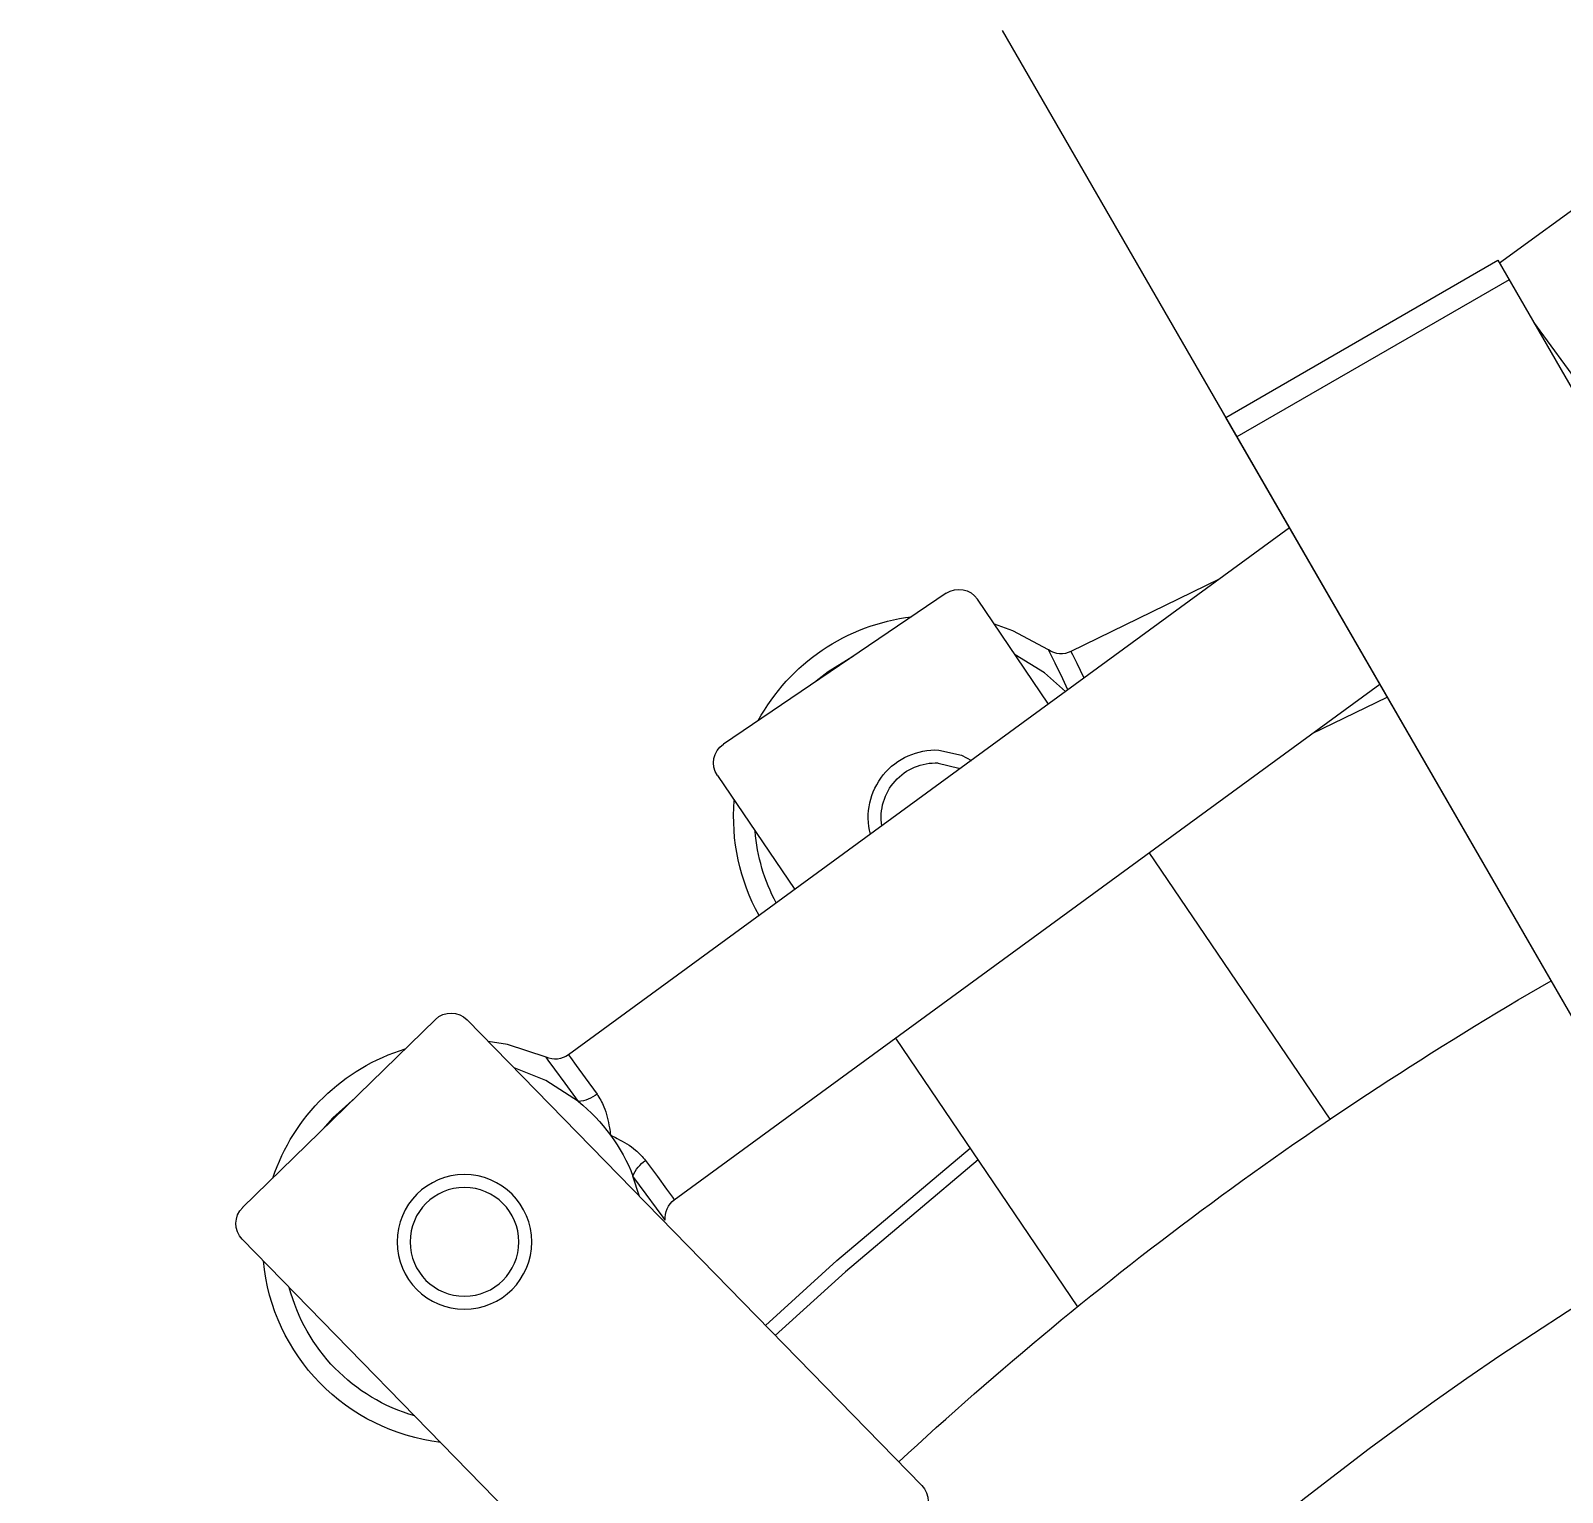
# Model space of a CAD drawing. Header units: millimetres. Extents: x -62354 to 129108, y -71259 to 35407.
# Drawn here: x -25736.2 to -25667.9, y 18609.7 to 18674.8 of the extents above; entities that cross this region are included whole.
import ezdxf

# ---------------------------------------------------------------- set-up
doc = ezdxf.new("R2010")
doc.units = ezdxf.units.MM
doc.header["$MEASUREMENT"] = 0
doc.layers.add('1st FL Layout xrf$0$CR-Machine', color=7, linetype='Continuous', transparency=0.5)

# ---------------------------------------------------------------- blocks, each defined once
blk = doc.blocks.new('1st FL Layout xrf$0$kjdfhkjhwiuer2343434243')
at = {"color": 253}
blk.add_line((-2768.082, 1702.369), (-2403.65, 1491.965), dxfattribs=at)
for p, q in [((-2413.888, 1514.041), (-2441.268, 1529.849)), ((-2410.675, 1518.7), (-2414.023, 1514.119)), ((-2446.872, 1516.918), (-2420.888, 1501.917)), ((-2414.754, 1514.541), (-2421.754, 1502.417)), ((-2420.888, 1501.917), (-2413.888, 1514.041)), ((-2434.986, 1505.774), (-2433.357, 1509.116)), ((-2455.762, 1477.349), (-2432.785, 1508.785)), ((-2452.174, 1506.566), (-2440.292, 1498.514)), ((-2425.816, 1504.762), (-2449.304, 1472.628)), ((-2428.107, 1501.628), (-2431.327, 1495.022)), ((-2448.559, 1487.204), (-2460.531, 1495.317)), ((-2433.666, 1494.023), (-2428.995, 1490.858)), ((-2428.728, 1489.469), (-2435.46, 1479.535)), ((-2468.5, 1488.375), (-2447.744, 1468.117)), ((-2436.849, 1479.268), (-2441.932, 1482.713)), ((-2457.523, 1458.098), (-2479.433, 1479.483)), ((-2455.616, 1475.8), (-2454.708, 1475.506)), ((-2447.727, 1466.703), (-2456.109, 1458.115))]:
    blk.add_line(p, q)
for points in [[(-2416.653, 1515.638), (-2417.474, 1516.238), (-2418.755, 1517.174), (-2420.126, 1518.176), (-2421.522, 1519.196), (-2422.878, 1520.188), (-2424.132, 1521.104), (-2425.224, 1521.902), (-2426.103, 1522.544), (-2426.728, 1523.001), (-2427.07, 1523.252), (-2427.132, 1523.297)], [(-2431.327, 1495.022), (-2431.46, 1495.088), (-2431.852, 1495.278), (-2432.472, 1495.581), (-2432.513, 1495.6)], [(-2433.11, 1494.784), (-2432.275, 1493.838), (-2431.478, 1492.541)], [(-2433.032, 1494.89), (-2432.545, 1494.653), (-2431.848, 1494.313), (-2431.407, 1494.098), (-2431.257, 1494.025)], [(-2431.257, 1494.025), (-2430.4, 1492.431), (-2430.107, 1491.611)], [(-2453.985, 1490.881), (-2458.977, 1484.969), (-2461.809, 1481.845)], [(-2461.365, 1481.411), (-2458.479, 1484.594), (-2453.469, 1490.532)], [(-2436.296, 1489.104), (-2436.524, 1490.021), (-2436.551, 1490.076)], [(-2435.72, 1489.131), (-2435.949, 1490.148), (-2436.177, 1490.587)], [(-2431.533, 1485.33), (-2432.231, 1484.2), (-2432.655, 1483.674)], [(-2454.012, 1476.07), (-2454.733, 1476.597), (-2455.29, 1477.004), (-2455.642, 1477.261), (-2455.762, 1477.349)], [(-2456.677, 1476.945), (-2456.542, 1476.846), (-2456.146, 1476.557), (-2455.519, 1476.099), (-2454.708, 1475.506)], [(-2449.304, 1472.628), (-2449.424, 1472.716), (-2449.776, 1472.973), (-2450.333, 1473.38), (-2451.053, 1473.907)], [(-2451.38, 1473.073), (-2450.446, 1471.63), (-2449.891, 1470.212)], [(-2451.38, 1473.073), (-2450.569, 1472.48), (-2449.942, 1472.022), (-2449.546, 1471.733), (-2449.411, 1471.634)], [(-2449.411, 1471.634), (-2448.85, 1469.914), (-2448.706, 1469.055)], [(-2451.22, 1463.125), (-2452.107, 1462.136), (-2452.617, 1461.694)]]:
    blk.add_lwpolyline(points)
for centre, radius in [((-2585.866, 1597.167), 148.5), ((-2457.643, 1467.997), 3), ((-2457.643, 1467.997), 2.423)]:
    blk.add_circle(centre, radius)
blk.add_circle((-2585.866, 1597.167), 132.535, dxfattribs=at)
for centre, radius, start, end in [((-2585.866, 1597.167), 161.5, 317.1578, 330), ((-2430.428, 1494.584), 1, 154.0167, 214.0167), ((-2429.556, 1490.03), 1, 325.87509, 55.87509), ((-2469.198, 1487.66), 1, 45.69462, 135.33763), ((-2438.716, 1488.99), 3, 255.50005, 2.70293), ((-2438.716, 1488.99), 2.423, 261.03868, 2.70293), ((-2438.716, 1488.99), 9, 298.60905, 353.14114), ((-2438.716, 1488.99), 8.062, 241.73168, 265.61997), ((-2438.716, 1488.99), 9, 240.90458, 274.81753), ((-2436.288, 1480.096), 1, 235.87509, 325.87509), ((-2456.57, 1477.939), 1, 263.83623, 323.83623), ((-2455.243, 1476.877), 1.472, 291.30164, 326.74083), ((-2457.643, 1467.997), 8.062, 39.02091, 68.65152), ((-2449.911, 1472.98), 1.472, 140.93489, 176.36816), ((-2448.496, 1472.038), 1, 143.83623, 203.83623), ((-2448.443, 1467.401), 1, 315.69462, 45.69462), ((-2457.643, 1467.997), 9, 186.75218, 264.63706), ((-2457.643, 1467.997), 8.062, 195.94974, 255.4395), ((-2457.643, 1467.997), 9, 288.42857, 342.96066), ((-2456.825, 1458.814), 1, 225.69462, 315.69462)]:
    blk.add_arc(centre, radius, start, end)
for points, knots in [([(-2452.886, 1474.506), (-2452.888, 1474.51), (-2452.934, 1474.61), (-2453.126, 1475.003), (-2453.469, 1475.587), (-2453.853, 1475.929), (-2454.012, 1476.07)], [0, 0, 0, 0, 0.012254, 0.32074, 1.272988, 1.945654, 1.945654, 1.945654, 1.945654]), ([(-2451.053, 1473.907), (-2451.236, 1474.016), (-2451.678, 1474.278), (-2452.339, 1474.428), (-2452.772, 1474.492), (-2452.882, 1474.505), (-2452.886, 1474.506)], [0, 0, 0, 0, 0.672662, 1.62492, 1.933393, 1.945646, 1.945646, 1.945646, 1.945646])]:
    blk.add_open_spline(points, degree=3, knots=knots)
blk = doc.blocks.new('1st FL Layout xrf')
at = {"layer": '1st FL Layout xrf$0$CR-Machine', "xscale": -1, "rotation": 270}
blk.add_blockref('1st FL Layout xrf$0$kjdfhkjhwiuer2343434243', (-27184.862, 21078.485), dxfattribs=at)

msp = doc.modelspace()

# ---------------------------------------------------------------- block references
msp.add_blockref('1st FL Layout xrf', (0, 0))

doc.saveas('drawing.dxf')
